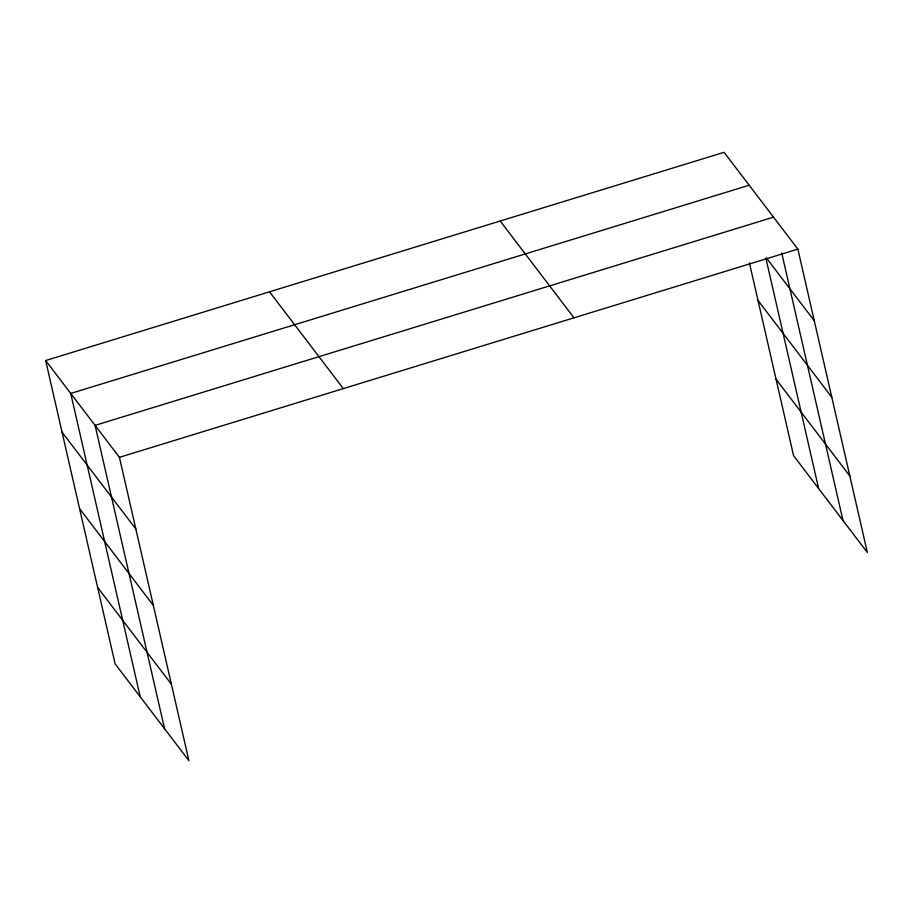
<?xml version="1.0" encoding="UTF-8"?>
<svg xmlns="http://www.w3.org/2000/svg" width="913" height="913" viewBox="0 0 913 913"><rect width="100%" height="100%" fill="white"/><g stroke="black" fill="none" stroke-linecap="round" stroke-linejoin="round"><path stroke-width="1.37" d="M45.65 360.521L119.432 457.322L188.911 760.689L115.129 663.888L45.65 360.521L724.089 152.311L797.871 249.112L867.35 552.479L793.568 455.678L749.413 262.887M749.174 185.225L70.735 393.435L140.214 696.802M773.516 217.168L95.089 425.378L164.568 728.745M119.432 457.322L797.871 249.112M766.418 257.98L814.282 320.771M758.007 300.434L831.789 397.235M776.05 379.215L849.832 476.015M500.198 221.014L573.992 317.827M269.529 291.806L343.322 388.618M62.061 432.18L135.843 528.981M79.579 508.644L153.361 605.445M97.623 587.424L171.404 684.225M781.722 252.992L842.996 520.536M765.904 258.265L818.653 488.592"/></g></svg>
